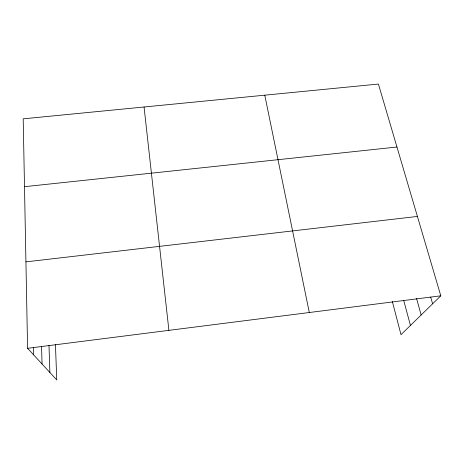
<?xml version="1.0" encoding="UTF-8"?>
<svg xmlns="http://www.w3.org/2000/svg" width="464" height="464" viewBox="0 0 464 464"><rect width="100%" height="100%" fill="white"/><g stroke="black" fill="none" stroke-linecap="round" stroke-linejoin="round"><path stroke-width="0.7" d="M55.436 344.311L56.759 379.941L27.579 348.302L23.2 118.83L378.409 84.059L440.8 295.812L401 334.66L392.341 301.53M27.579 348.302L440.8 295.812M25.932 261.87L417.414 216.433M24.493 186.69L396.958 147.024M430.673 297.064L432.616 303.798M416.556 298.474L421.15 314.992M403.79 300.689L410.449 325.438M264.776 95.184L309.308 312.516M144.06 106.998L168.902 330.351M48.993 345.558L49.88 372.482M41.563 346.585L42.056 363.996M33.454 347.292L33.623 354.856"/></g></svg>
